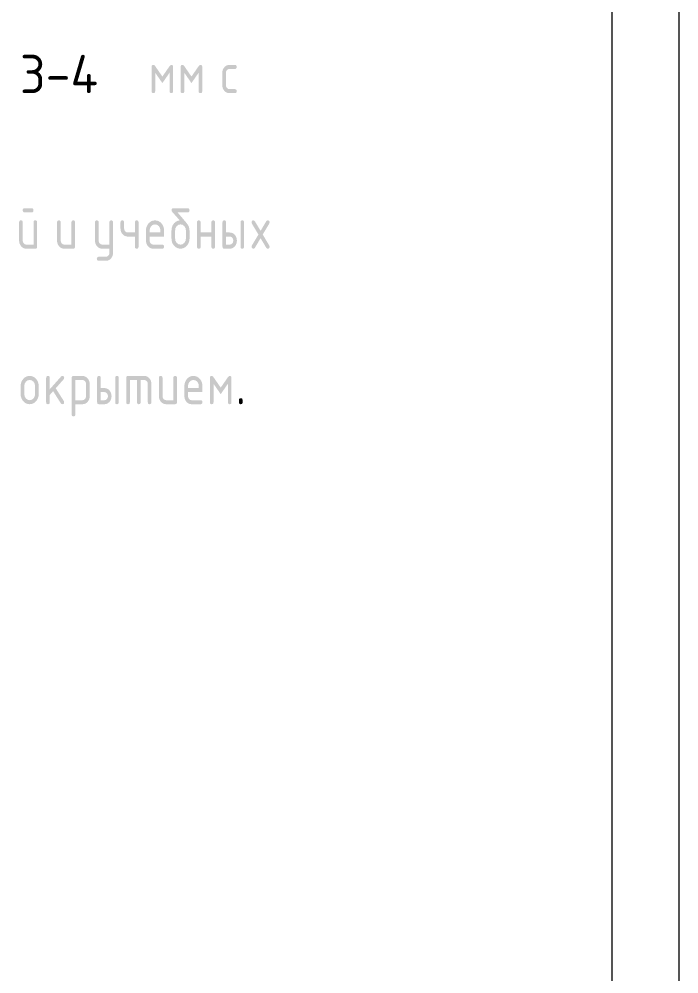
# Model space of a CAD drawing. Header units: millimetres. Extents: x 0 to 1189, y 0 to 841.
# Drawn here: x 1139.7 to 1189.1, y 71.5 to 143 of the extents above; entities that cross this region are included whole.
import ezdxf

# ---------------------------------------------------------------- set-up
doc = ezdxf.new("R2010")
doc.units = ezdxf.units.MM

msp = doc.modelspace()

# ---------------------------------------------------------------- hatches: boundary and pattern name
h = msp.add_hatch(color=7)
h.dxf.hatch_style = 2
h.paths.add_polyline_path([(1150.437636, 138.203882), (1149.898547, 138.98275), (1149.898547, 137.598648), (1149.890072, 137.532459), (1149.864647, 137.486269), (1149.822273, 137.459199), (1149.762948, 137.450371), (1149.703305, 137.459199), (1149.660767, 137.486269), (1149.635282, 137.532459), (1149.626798, 137.598648), (1149.626798, 139.418761), (1149.635282, 139.483089), (1149.660767, 139.529486), (1149.703305, 139.55759), (1149.762948, 139.567038), (1149.830748, 139.544231), (1149.898547, 139.473882), (1150.437636, 138.695015), (1150.976724, 139.473882), (1151.044524, 139.544231), (1151.112323, 139.567038), (1151.16965, 139.55759), (1151.210853, 139.529486), (1151.235726, 139.483089), (1151.244064, 139.418761), (1151.244064, 137.598648), (1151.235726, 137.532459), (1151.210853, 137.486269), (1151.16965, 137.459199), (1151.112323, 137.450371), (1151.052999, 137.459199), (1151.010624, 137.486269), (1150.985199, 137.532459), (1150.976724, 137.598648), (1150.976724, 138.98275)])
h = msp.add_hatch(color=7)
h.dxf.hatch_style = 2
h.paths.add_polyline_path([(1152.613502, 138.203882), (1152.074413, 138.98275), (1152.074413, 137.598648), (1152.065938, 137.532459), (1152.040513, 137.486269), (1151.998139, 137.459199), (1151.938814, 137.450371), (1151.879171, 137.459199), (1151.836633, 137.486269), (1151.811148, 137.532459), (1151.802664, 137.598648), (1151.802664, 139.418761), (1151.811148, 139.483089), (1151.836633, 139.529486), (1151.879171, 139.55759), (1151.938814, 139.567038), (1152.006614, 139.544231), (1152.074413, 139.473882), (1152.613502, 138.695015), (1153.15259, 139.473882), (1153.22039, 139.544231), (1153.288189, 139.567038), (1153.345516, 139.55759), (1153.386719, 139.529486), (1153.411593, 139.483089), (1153.41993, 139.418761), (1153.41993, 137.598648), (1153.411593, 137.532459), (1153.386719, 137.486269), (1153.345516, 137.459199), (1153.288189, 137.450371), (1153.228865, 137.459199), (1153.18649, 137.486269), (1153.161065, 137.532459), (1153.15259, 137.598648), (1153.15259, 138.98275)])
h = msp.add_hatch(color=7)
h.dxf.hatch_style = 2
h.paths.add_polyline_path([(1155.192342, 138.961803), (1155.192342, 138.055606), (1155.212186, 137.939988), (1155.271717, 137.84008), (1155.35874, 137.773108), (1155.460232, 137.750784), (1155.863171, 137.750784), (1155.922814, 137.741275), (1155.965352, 137.71275), (1155.990837, 137.665207), (1155.999321, 137.598648), (1155.990837, 137.532459), (1155.965352, 137.486269), (1155.922814, 137.459199), (1155.863171, 137.450371), (1155.460232, 137.450371), (1155.351264, 137.460836), (1155.251184, 137.492746), (1155.160406, 137.546877), (1155.079343, 137.624004), (1155.00989, 137.717022), (1154.96028, 137.819134), (1154.930515, 137.931582), (1154.920593, 138.055606), (1154.920593, 138.961803), (1154.930515, 139.083967), (1154.96028, 139.196621), (1155.00989, 139.299767), (1155.079343, 139.393405), (1155.160406, 139.468672), (1155.251184, 139.52301), (1155.351264, 139.555953), (1155.460232, 139.567038), (1155.863171, 139.567038), (1155.922814, 139.557529), (1155.965352, 139.529004), (1155.990837, 139.481462), (1155.999321, 139.414902), (1155.990837, 139.348025), (1155.965352, 139.300319), (1155.922814, 139.271733), (1155.863171, 139.262216), (1155.460232, 139.262216), (1155.355364, 139.240443), (1155.267858, 139.177329), (1155.211703, 139.079075)])
h = msp.add_hatch(color=7)
h.paths.add_polyline_path([(1141.059754, 127.773541), (1141.059754, 125.953429), (1141.05127, 125.88724), (1141.025785, 125.84105), (1140.983247, 125.81398), (1140.923604, 125.805152), (1140.249467, 125.805152), (1140.140499, 125.815616), (1140.040419, 125.847526), (1139.949641, 125.901657), (1139.868578, 125.978784), (1139.799125, 126.072422), (1139.749515, 126.175568), (1139.71975, 126.288223), (1139.709828, 126.410386), (1139.709828, 127.773541), (1139.718311, 127.840419), (1139.743796, 127.888125), (1139.786335, 127.916711), (1139.845978, 127.926228), (1139.905302, 127.916711), (1139.947677, 127.888125), (1139.973102, 127.840419), (1139.981577, 127.773541), (1139.981577, 126.410386), (1140.001421, 126.295251), (1140.060952, 126.198719), (1140.147975, 126.12837), (1140.249467, 126.105564), (1140.788556, 126.105564), (1140.788556, 127.773541), (1140.797022, 127.840419), (1140.822387, 127.888125), (1140.864598, 127.916711), (1140.923604, 127.926228), (1140.983247, 127.916711), (1141.025785, 127.888125), (1141.05127, 127.840419)])
h.paths.add_polyline_path([(1140.652406, 128.527053), (1140.113317, 128.527053), (1140.056223, 128.53657), (1140.014994, 128.565155), (1139.989991, 128.612861), (1139.981577, 128.679739), (1139.989991, 128.746299), (1140.014994, 128.793841), (1140.056223, 128.822366), (1140.113317, 128.831875), (1140.652406, 128.831875), (1140.712049, 128.822366), (1140.754587, 128.793841), (1140.780072, 128.746299), (1140.788556, 128.679739), (1140.780072, 128.612861), (1140.754587, 128.565155), (1140.712049, 128.53657)])
h = msp.add_hatch(color=7)
h.paths.add_polyline_path([(1152.468777, 127.163897), (1152.468777, 126.558663), (1152.456047, 126.408707), (1152.418203, 126.269757), (1152.355761, 126.141867), (1152.269237, 126.025087), (1152.16678, 125.9284), (1152.052747, 125.859722), (1151.928173, 125.818743), (1151.79409, 125.805152), (1151.658249, 125.818743), (1151.533365, 125.859722), (1151.419229, 125.9284), (1151.315635, 126.025087), (1151.229077, 126.141867), (1151.167633, 126.269757), (1151.130995, 126.408707), (1151.118851, 126.558663), (1151.118851, 127.168307), (1151.14077, 127.379285), (1151.206563, 127.561323), (1151.316281, 127.71401), (1151.469975, 127.836931), (1151.607986, 127.901699), (1151.737314, 127.921818), (1151.145309, 128.590442), (1151.125259, 128.625582), (1151.118851, 128.679739), (1151.127334, 128.746299), (1151.15282, 128.793841), (1151.195358, 128.822366), (1151.255001, 128.831875), (1152.337037, 128.831875), (1152.39413, 128.822366), (1152.43536, 128.793841), (1152.460362, 128.746299), (1152.468777, 128.679739), (1152.460362, 128.612861), (1152.43536, 128.565155), (1152.39413, 128.53657), (1152.337037, 128.527053), (1151.56754, 128.527053), (1152.246637, 127.727239), (1152.343203, 127.594569), (1152.412691, 127.45673), (1152.454687, 127.313311)])
h.paths.add_polyline_path([(1152.197579, 126.563073), (1152.197579, 127.168307), (1152.168709, 127.341871), (1152.080722, 127.490217), (1151.950015, 127.589091), (1151.79409, 127.621406), (1151.638165, 127.589091), (1151.507458, 127.490217), (1151.419263, 127.341871), (1151.3906, 127.168307), (1151.3906, 126.563073), (1151.419263, 126.386201), (1151.507458, 126.241163), (1151.638165, 126.140084), (1151.79409, 126.105564), (1151.950015, 126.140084), (1152.080722, 126.241163), (1152.168709, 126.387648)])
h = msp.add_hatch(color=7)
h.dxf.hatch_style = 2
h.paths.add_polyline_path([(1143.901188, 127.773541), (1143.901188, 125.953429), (1143.892704, 125.88724), (1143.867219, 125.84105), (1143.824681, 125.81398), (1143.765038, 125.805152), (1143.090901, 125.805152), (1142.981933, 125.815616), (1142.881853, 125.847526), (1142.791075, 125.901657), (1142.710012, 125.978784), (1142.640559, 126.071802), (1142.590949, 126.173915), (1142.561184, 126.286363), (1142.551262, 126.410386), (1142.551262, 127.773541), (1142.559745, 127.83787), (1142.58523, 127.884267), (1142.627769, 127.91237), (1142.687412, 127.921818), (1142.746736, 127.91237), (1142.789111, 127.884267), (1142.814536, 127.83787), (1142.823011, 127.773541), (1142.823011, 126.410386), (1142.842855, 126.294769), (1142.902386, 126.194861), (1142.989409, 126.127888), (1143.090901, 126.105564), (1143.62999, 126.105564), (1143.62999, 127.773541), (1143.638456, 127.83787), (1143.663821, 127.884267), (1143.706032, 127.91237), (1143.765038, 127.921818), (1143.824681, 127.91237), (1143.867219, 127.884267), (1143.892704, 127.83787)])
h = msp.add_hatch(color=7)
h.dxf.hatch_style = 2
h.paths.add_polyline_path([(1146.470958, 125.49592), (1146.470958, 125.805152), (1145.931869, 125.805152), (1145.822901, 125.815616), (1145.722821, 125.847526), (1145.632043, 125.901657), (1145.55098, 125.978784), (1145.481527, 126.072422), (1145.431917, 126.175568), (1145.402152, 126.288223), (1145.39223, 126.410386), (1145.39223, 127.773541), (1145.400713, 127.83787), (1145.426198, 127.884267), (1145.468737, 127.91237), (1145.52838, 127.921818), (1145.587704, 127.91237), (1145.630079, 127.884267), (1145.655504, 127.83787), (1145.663979, 127.773541), (1145.663979, 126.410386), (1145.683823, 126.294769), (1145.743354, 126.194861), (1145.830377, 126.127888), (1145.931869, 126.105564), (1146.470958, 126.105564), (1146.470958, 127.773541), (1146.479424, 127.83787), (1146.504789, 127.884267), (1146.547, 127.91237), (1146.606006, 127.921818), (1146.665649, 127.91237), (1146.708187, 127.884267), (1146.733672, 127.83787), (1146.742156, 127.773541), (1146.742156, 125.50033), (1146.732303, 125.378166), (1146.70302, 125.265512), (1146.654719, 125.162366), (1146.587816, 125.068728), (1146.50621, 124.993229), (1146.415354, 124.938917), (1146.315507, 124.906102), (1146.206926, 124.895095), (1145.663979, 124.895095), (1145.604654, 124.904604), (1145.56228, 124.933129), (1145.536855, 124.980671), (1145.52838, 125.047231), (1145.537682, 125.101801), (1145.569721, 125.153064), (1145.612509, 125.187653), (1145.663979, 125.199917), (1146.203067, 125.199917), (1146.307729, 125.219968), (1146.395441, 125.284253), (1146.451596, 125.379131)])
h = msp.add_hatch(color=7)
h.dxf.hatch_style = 2
h.paths.add_polyline_path([(1148.65103, 127.773541), (1148.65103, 125.953429), (1148.642546, 125.88724), (1148.617061, 125.84105), (1148.574523, 125.81398), (1148.514879, 125.805152), (1148.455874, 125.81398), (1148.413663, 125.84105), (1148.388298, 125.88724), (1148.379832, 125.953429), (1148.379832, 126.71135), (1147.840743, 126.71135), (1147.733945, 126.722348), (1147.634589, 126.755102), (1147.543087, 126.809251), (1147.459853, 126.884431), (1147.3904, 126.977397), (1147.340791, 127.078735), (1147.311025, 127.188754), (1147.301103, 127.307764), (1147.301103, 127.773541), (1147.309587, 127.83787), (1147.335072, 127.884267), (1147.37761, 127.91237), (1147.437254, 127.921818), (1147.496578, 127.91237), (1147.538953, 127.884267), (1147.564378, 127.83787), (1147.572853, 127.773541), (1147.572853, 127.320442), (1147.592696, 127.203171), (1147.652228, 127.104917), (1147.739251, 127.037945), (1147.840743, 127.01562), (1148.379832, 127.01562), (1148.379832, 127.773541), (1148.388298, 127.83787), (1148.413663, 127.884267), (1148.455874, 127.91237), (1148.514879, 127.921818), (1148.574523, 127.91237), (1148.617061, 127.884267), (1148.642546, 127.83787)])
h = msp.add_hatch(color=7)
h.paths.add_polyline_path([(1149.885216, 127.621406), (1149.729291, 127.589091), (1149.598584, 127.490217), (1149.510389, 127.343318), (1149.481726, 127.168307), (1149.481726, 127.01562), (1150.288705, 127.01562), (1150.288705, 127.168307), (1150.259836, 127.343318), (1150.171848, 127.490217), (1150.041141, 127.589091)])
h.paths.add_polyline_path([(1149.481726, 126.71135), (1149.481726, 126.410386), (1149.50157, 126.294769), (1149.561101, 126.194861), (1149.648124, 126.127888), (1149.749617, 126.105564), (1150.423753, 126.105564), (1150.483396, 126.096055), (1150.525935, 126.06753), (1150.55142, 126.019988), (1150.559903, 125.953429), (1150.55142, 125.88724), (1150.525935, 125.84105), (1150.483396, 125.81398), (1150.423753, 125.805152), (1149.749617, 125.805152), (1149.640649, 125.815616), (1149.540568, 125.847526), (1149.44979, 125.901657), (1149.368727, 125.978784), (1149.299274, 126.071802), (1149.249665, 126.173915), (1149.219899, 126.286363), (1149.209977, 126.410386), (1149.209977, 127.163897), (1149.222121, 127.316403), (1149.25876, 127.456661), (1149.320203, 127.585034), (1149.406761, 127.701883), (1149.510355, 127.79857), (1149.624491, 127.867248), (1149.749376, 127.908227), (1149.885216, 127.921818), (1150.020978, 127.908288), (1150.145734, 127.86773), (1150.259844, 127.800198), (1150.363671, 127.705742), (1150.450143, 127.589212), (1150.511396, 127.461002), (1150.547846, 127.320804), (1150.559903, 127.168307), (1150.559903, 126.71135)])
h = msp.add_hatch(color=7)
h.dxf.hatch_style = 2
h.paths.add_polyline_path([(1153.299474, 126.71135), (1153.299474, 125.953429), (1153.290999, 125.88724), (1153.265574, 125.84105), (1153.223199, 125.81398), (1153.163875, 125.805152), (1153.104232, 125.81398), (1153.061693, 125.84105), (1153.036208, 125.88724), (1153.027725, 125.953429), (1153.027725, 127.773541), (1153.036208, 127.83787), (1153.061693, 127.884267), (1153.104232, 127.91237), (1153.163875, 127.921818), (1153.223199, 127.91237), (1153.265574, 127.884267), (1153.290999, 127.83787), (1153.299474, 127.773541), (1153.299474, 127.01562), (1154.106453, 127.01562), (1154.106453, 127.773541), (1154.114919, 127.83787), (1154.140284, 127.884267), (1154.182495, 127.91237), (1154.241501, 127.921818), (1154.301144, 127.91237), (1154.343682, 127.884267), (1154.369167, 127.83787), (1154.377651, 127.773541), (1154.377651, 125.953429), (1154.369167, 125.88724), (1154.343682, 125.84105), (1154.301144, 125.81398), (1154.241501, 125.805152), (1154.182495, 125.81398), (1154.140284, 125.84105), (1154.114919, 125.88724), (1154.106453, 125.953429), (1154.106453, 126.71135)])
h = msp.add_hatch(color=7)
h.paths.add_polyline_path([(1156.015327, 126.410386), (1156.005465, 126.288223), (1155.976121, 126.175568), (1155.927658, 126.072422), (1155.860435, 125.978784), (1155.77715, 125.901657), (1155.685287, 125.847526), (1155.584948, 125.815616), (1155.476238, 125.805152), (1155.072749, 125.805152), (1155.013105, 125.81398), (1154.970567, 125.84105), (1154.945082, 125.88724), (1154.936598, 125.953429), (1154.936598, 127.773541), (1154.945082, 127.83787), (1154.970567, 127.884267), (1155.013105, 127.91237), (1155.072749, 127.921818), (1155.132073, 127.91237), (1155.174448, 127.884267), (1155.199873, 127.83787), (1155.208348, 127.773541), (1155.208348, 127.01562), (1155.476238, 127.01562), (1155.584948, 127.004622), (1155.685287, 126.971868), (1155.77715, 126.917719), (1155.860435, 126.842539), (1155.927658, 126.748815), (1155.976121, 126.645479), (1156.005465, 126.532635)])
h.paths.add_polyline_path([(1155.747436, 126.410386), (1155.727592, 126.527933), (1155.668061, 126.626462), (1155.580625, 126.689577), (1155.476238, 126.71135), (1155.208348, 126.71135), (1155.208348, 126.105564), (1155.476238, 126.105564), (1155.580625, 126.127888), (1155.668061, 126.194861), (1155.727592, 126.293115)])
h.paths.add_polyline_path([(1156.286525, 127.773541), (1156.295, 127.83787), (1156.320424, 127.884267), (1156.362799, 127.91237), (1156.422124, 127.921818), (1156.47945, 127.91237), (1156.520653, 127.884267), (1156.545527, 127.83787), (1156.553864, 127.773541), (1156.553864, 125.953429), (1156.545527, 125.88724), (1156.520653, 125.84105), (1156.47945, 125.81398), (1156.422124, 125.805152), (1156.362799, 125.81398), (1156.320424, 125.84105), (1156.295, 125.88724), (1156.286525, 125.953429)])
h = msp.add_hatch(color=7)
h.dxf.hatch_style = 2
h.paths.add_polyline_path([(1157.950546, 126.863485), (1158.440576, 126.037764), (1158.463176, 125.953429), (1158.454692, 125.88724), (1158.429207, 125.84105), (1158.386669, 125.81398), (1158.327026, 125.805152), (1158.262327, 125.82093), (1158.214578, 125.868541), (1157.788489, 126.588429), (1157.362399, 125.868541), (1157.314374, 125.82093), (1157.2494, 125.805152), (1157.19793, 125.815211), (1157.155142, 125.847595), (1157.124274, 125.897411), (1157.11325, 125.953429), (1157.13585, 126.037764), (1157.626431, 126.863485), (1157.13585, 127.684796), (1157.11325, 127.773541), (1157.121733, 127.83787), (1157.147218, 127.884267), (1157.189757, 127.91237), (1157.2494, 127.921818), (1157.314374, 127.90604), (1157.362399, 127.858429), (1157.788489, 127.138541), (1158.214578, 127.858429), (1158.262327, 127.90604), (1158.327026, 127.921818), (1158.386669, 127.91299), (1158.429207, 127.88592), (1158.454692, 127.83973), (1158.463176, 127.773541), (1158.440576, 127.684796)])
h = msp.add_hatch(color=7)
h.paths.add_polyline_path([(1139.826692, 114.909916), (1139.826692, 115.51515), (1139.838836, 115.667656), (1139.875475, 115.807914), (1139.936918, 115.936287), (1140.023476, 116.053136), (1140.12707, 116.149823), (1140.241206, 116.218501), (1140.366091, 116.25948), (1140.501931, 116.273071), (1140.637693, 116.25954), (1140.762449, 116.218983), (1140.876559, 116.15145), (1140.980386, 116.056995), (1141.066858, 115.940395), (1141.128111, 115.811704), (1141.164561, 115.670196), (1141.176618, 115.51515), (1141.176618, 114.909916), (1141.163889, 114.759959), (1141.126044, 114.62101), (1141.063602, 114.493119), (1140.977078, 114.376339), (1140.874621, 114.279653), (1140.760589, 114.210975), (1140.636014, 114.169995), (1140.501931, 114.156404), (1140.366091, 114.169995), (1140.241206, 114.210975), (1140.12707, 114.279653), (1140.023476, 114.376339), (1139.936918, 114.493119), (1139.875475, 114.62101), (1139.838836, 114.759959)])
h.paths.add_polyline_path([(1140.90542, 114.914325), (1140.90542, 115.51956), (1140.876551, 115.693124), (1140.788563, 115.841469), (1140.657856, 115.940344), (1140.501931, 115.972659), (1140.346006, 115.940344), (1140.215299, 115.841469), (1140.127104, 115.693124), (1140.098441, 115.51956), (1140.098441, 114.914325), (1140.127104, 114.737454), (1140.215299, 114.592416), (1140.346006, 114.491336), (1140.501931, 114.456817), (1140.657856, 114.491336), (1140.788563, 114.592416), (1140.876551, 114.738901)])
h = msp.add_hatch(color=7)
h.dxf.hatch_style = 2
h.paths.add_polyline_path([(1142.006983, 115.278127), (1142.855303, 116.230627), (1142.896369, 116.263011), (1142.94901, 116.273071), (1143.008653, 116.263623), (1143.051191, 116.235519), (1143.076676, 116.189123), (1143.08516, 116.124794), (1143.074342, 116.067123), (1143.043268, 116.018961), (1142.451814, 115.350337), (1143.058702, 114.393427), (1143.08516, 114.304681), (1143.076676, 114.238492), (1143.051191, 114.192302), (1143.008653, 114.165232), (1142.94901, 114.156404), (1142.884311, 114.172183), (1142.836562, 114.219794), (1142.255581, 115.13426), (1142.006983, 114.850936), (1142.006983, 114.304681), (1141.998508, 114.238492), (1141.973083, 114.192302), (1141.930708, 114.165232), (1141.871384, 114.156404), (1141.811741, 114.165232), (1141.769202, 114.192302), (1141.743717, 114.238492), (1141.735234, 114.304681), (1141.735234, 116.124794), (1141.743717, 116.189123), (1141.769202, 116.235519), (1141.811741, 116.263623), (1141.871384, 116.273071), (1141.930708, 116.263623), (1141.973083, 116.235519), (1141.998508, 116.189123), (1142.006983, 116.124794)])
h = msp.add_hatch(color=7)
h.paths.add_polyline_path([(1143.643775, 116.124794), (1143.652259, 116.189123), (1143.677744, 116.235519), (1143.720282, 116.263623), (1143.779925, 116.273071), (1144.454613, 116.273071), (1144.563504, 116.261986), (1144.663455, 116.229043), (1144.754207, 116.174705), (1144.835503, 116.099438), (1144.904637, 116.0058), (1144.954083, 115.902654), (1144.983788, 115.79), (1144.993701, 115.667837), (1144.993701, 114.761639), (1144.983788, 114.639476), (1144.954083, 114.526821), (1144.904637, 114.423675), (1144.835503, 114.330037), (1144.754207, 114.25291), (1144.663455, 114.198779), (1144.563504, 114.166869), (1144.454613, 114.156404), (1143.915524, 114.156404), (1143.915524, 113.394625), (1143.907049, 113.330296), (1143.881625, 113.283899), (1143.83925, 113.255796), (1143.779925, 113.246348), (1143.720282, 113.255796), (1143.677744, 113.283899), (1143.652259, 113.330296), (1143.643775, 113.394625)])
h.paths.add_polyline_path([(1143.915524, 115.968249), (1143.915524, 114.456817), (1144.454613, 114.456817), (1144.557277, 114.479141), (1144.642577, 114.546113), (1144.702591, 114.644368), (1144.722504, 114.761639), (1144.722504, 115.667837), (1144.703142, 115.785108), (1144.646987, 115.883362), (1144.559275, 115.94813), (1144.454613, 115.968249)])
h = msp.add_hatch(color=7)
h.paths.add_polyline_path([(1146.631045, 114.761639), (1146.621183, 114.639476), (1146.59184, 114.526821), (1146.543376, 114.423675), (1146.476154, 114.330037), (1146.392868, 114.25291), (1146.301005, 114.198779), (1146.200667, 114.166869), (1146.091957, 114.156404), (1145.688467, 114.156404), (1145.628824, 114.165232), (1145.586285, 114.192302), (1145.5608, 114.238492), (1145.552317, 114.304681), (1145.552317, 116.124794), (1145.5608, 116.189123), (1145.586285, 116.235519), (1145.628824, 116.263623), (1145.688467, 116.273071), (1145.747791, 116.263623), (1145.790166, 116.235519), (1145.815591, 116.189123), (1145.824066, 116.124794), (1145.824066, 115.366873), (1146.091957, 115.366873), (1146.200667, 115.355875), (1146.301005, 115.32312), (1146.392868, 115.268972), (1146.476154, 115.193791), (1146.543376, 115.100068), (1146.59184, 114.996732), (1146.621183, 114.883888)])
h.paths.add_polyline_path([(1146.363154, 114.761639), (1146.343311, 114.879185), (1146.283779, 114.977715), (1146.196343, 115.040829), (1146.091957, 115.062602), (1145.824066, 115.062602), (1145.824066, 114.456817), (1146.091957, 114.456817), (1146.196343, 114.479141), (1146.283779, 114.546113), (1146.343311, 114.644368)])
h.paths.add_polyline_path([(1146.902243, 116.124794), (1146.910718, 116.189123), (1146.936143, 116.235519), (1146.978517, 116.263623), (1147.037842, 116.273071), (1147.095168, 116.263623), (1147.136372, 116.235519), (1147.161245, 116.189123), (1147.169582, 116.124794), (1147.169582, 114.304681), (1147.161245, 114.238492), (1147.136372, 114.192302), (1147.095168, 114.165232), (1147.037842, 114.156404), (1146.978517, 114.165232), (1146.936143, 114.192302), (1146.910718, 114.238492), (1146.902243, 114.304681)])
h = msp.add_hatch(color=7)
h.dxf.hatch_style = 2
h.paths.add_polyline_path([(1147.864786, 116.273071), (1149.078562, 116.273071), (1149.186902, 116.261986), (1149.285888, 116.229043), (1149.376296, 116.174705), (1149.458901, 116.099438), (1149.528354, 116.0058), (1149.577963, 115.902654), (1149.607729, 115.79), (1149.617651, 115.667837), (1149.617651, 114.304681), (1149.609167, 114.238492), (1149.583682, 114.192302), (1149.541144, 114.165232), (1149.481501, 114.156404), (1149.422176, 114.165232), (1149.379801, 114.192302), (1149.354377, 114.238492), (1149.345902, 114.304681), (1149.345902, 115.667837), (1149.32654, 115.785108), (1149.270385, 115.883362), (1149.182949, 115.94813), (1149.078562, 115.968249), (1148.807364, 115.968249), (1148.807364, 114.304681), (1148.798881, 114.238492), (1148.773396, 114.192302), (1148.730857, 114.165232), (1148.671214, 114.156404), (1148.61412, 114.165232), (1148.572891, 114.192302), (1148.547888, 114.238492), (1148.539474, 114.304681), (1148.539474, 115.968249), (1148.000385, 115.968249), (1148.000385, 114.304681), (1147.99191, 114.238492), (1147.966485, 114.192302), (1147.924111, 114.165232), (1147.864786, 114.156404), (1147.805143, 114.165232), (1147.762605, 114.192302), (1147.73712, 114.238492), (1147.728636, 114.304681), (1147.728636, 116.124794), (1147.73712, 116.189123), (1147.762605, 116.235519), (1147.805143, 116.263623)])
h = msp.add_hatch(color=7)
h.dxf.hatch_style = 2
h.paths.add_polyline_path([(1151.526431, 116.124794), (1151.526431, 114.304681), (1151.517947, 114.238492), (1151.492462, 114.192302), (1151.449924, 114.165232), (1151.39028, 114.156404), (1150.716144, 114.156404), (1150.607176, 114.166869), (1150.507096, 114.198779), (1150.416318, 114.25291), (1150.335254, 114.330037), (1150.265801, 114.423055), (1150.216192, 114.525167), (1150.186426, 114.637615), (1150.176504, 114.761639), (1150.176504, 116.124794), (1150.184988, 116.189123), (1150.210473, 116.235519), (1150.253011, 116.263623), (1150.312655, 116.273071), (1150.371979, 116.263623), (1150.414354, 116.235519), (1150.439779, 116.189123), (1150.448254, 116.124794), (1150.448254, 114.761639), (1150.468097, 114.646021), (1150.527629, 114.546113), (1150.614652, 114.479141), (1150.716144, 114.456817), (1151.255233, 114.456817), (1151.255233, 116.124794), (1151.263699, 116.189123), (1151.289064, 116.235519), (1151.331275, 116.263623), (1151.39028, 116.273071), (1151.449924, 116.263623), (1151.492462, 116.235519), (1151.517947, 116.189123)])
h = msp.add_hatch(color=7)
h.paths.add_polyline_path([(1152.760285, 115.972659), (1152.60436, 115.940344), (1152.473653, 115.841469), (1152.385458, 115.69457), (1152.356795, 115.51956), (1152.356795, 115.366873), (1153.163774, 115.366873), (1153.163774, 115.51956), (1153.134904, 115.69457), (1153.046917, 115.841469), (1152.91621, 115.940344)])
h.paths.add_polyline_path([(1152.356795, 115.062602), (1152.356795, 114.761639), (1152.376639, 114.646021), (1152.43617, 114.546113), (1152.523193, 114.479141), (1152.624686, 114.456817), (1153.298822, 114.456817), (1153.358465, 114.447308), (1153.401004, 114.418783), (1153.426489, 114.37124), (1153.434972, 114.304681), (1153.426489, 114.238492), (1153.401004, 114.192302), (1153.358465, 114.165232), (1153.298822, 114.156404), (1152.624686, 114.156404), (1152.515717, 114.166869), (1152.415637, 114.198779), (1152.324859, 114.25291), (1152.243796, 114.330037), (1152.174343, 114.423055), (1152.124733, 114.525167), (1152.094968, 114.637615), (1152.085046, 114.761639), (1152.085046, 115.51515), (1152.09719, 115.667656), (1152.133829, 115.807914), (1152.195272, 115.936287), (1152.28183, 116.053136), (1152.385424, 116.149823), (1152.49956, 116.218501), (1152.624445, 116.25948), (1152.760285, 116.273071), (1152.896047, 116.25954), (1153.020803, 116.218983), (1153.134913, 116.15145), (1153.23874, 116.056995), (1153.325211, 115.940464), (1153.386465, 115.812255), (1153.422914, 115.672057), (1153.434972, 115.51956), (1153.434972, 115.062602)])
h = msp.add_hatch(color=7)
h.dxf.hatch_style = 2
h.paths.add_polyline_path([(1154.804425, 114.909916), (1154.265337, 115.688783), (1154.265337, 114.304681), (1154.256862, 114.238492), (1154.231437, 114.192302), (1154.189062, 114.165232), (1154.129738, 114.156404), (1154.070094, 114.165232), (1154.027556, 114.192302), (1154.002071, 114.238492), (1153.993588, 114.304681), (1153.993588, 116.124794), (1154.002071, 116.189123), (1154.027556, 116.235519), (1154.070094, 116.263623), (1154.129738, 116.273071), (1154.197537, 116.250264), (1154.265337, 116.179916), (1154.804425, 115.401048), (1155.343514, 116.179916), (1155.411313, 116.250264), (1155.479113, 116.273071), (1155.536439, 116.263623), (1155.577642, 116.235519), (1155.602516, 116.189123), (1155.610853, 116.124794), (1155.610853, 114.304681), (1155.602516, 114.238492), (1155.577642, 114.192302), (1155.536439, 114.165232), (1155.479113, 114.156404), (1155.419788, 114.165232), (1155.377413, 114.192302), (1155.351989, 114.238492), (1155.343514, 114.304681), (1155.343514, 115.688783)])
h = msp.add_hatch(color=7)
h.dxf.hatch_style = 2
h.paths.add_polyline_path([(1156.169907, 114.456817), (1156.17839, 114.523694), (1156.203875, 114.5714), (1156.246414, 114.599986), (1156.306057, 114.609503), (1156.365381, 114.599986), (1156.407756, 114.5714), (1156.433181, 114.523694), (1156.441656, 114.456817), (1156.441656, 114.304681), (1156.433181, 114.238492), (1156.407756, 114.192302), (1156.365381, 114.165232), (1156.306057, 114.156404), (1156.246414, 114.165232), (1156.203875, 114.192302), (1156.17839, 114.238492), (1156.169907, 114.304681)])

# ---------------------------------------------------------------- linework, layer by layer
at = {"color": 7, "lineweight": 0}
msp.add_line((1189.107153, 840.985282), (1189.107153, -0.006567), dxfattribs=at)
msp.add_lwpolyline([(1184.111809, 4.988778), (1184.111809, 835.989938)], dxfattribs=at)
msp.add_lwpolyline([(1184.111809, 4.988778), (1184.111809, 835.989938)], dxfattribs=at)

# ---------------------------------------------------------------- texts
at = {"color": 7, "char_height": 2.868995, "attachment_point": 1}
for s, insert in [('{\\fGOSTCommon|b0|i0|c0;3-4 }', (1139.769152, 140.319372)), ('{\\fGOSTCommon|b0|i0|c0; }', (1172.332508, 119.788576)), ('{\\fGOSTCommon|b0|i0|c0; }', (1162.84623, 108.13983)), ('{\\fGOSTCommon|b0|i0|c0; }', (1167.972119, 96.494598)), ('{\\fGOSTCommon|b0|i0|c0;  }', (1165.94723, 84.845851))]:
    msp.add_mtext(s, dxfattribs=dict(at, insert=insert))

doc.saveas('drawing.dxf')
